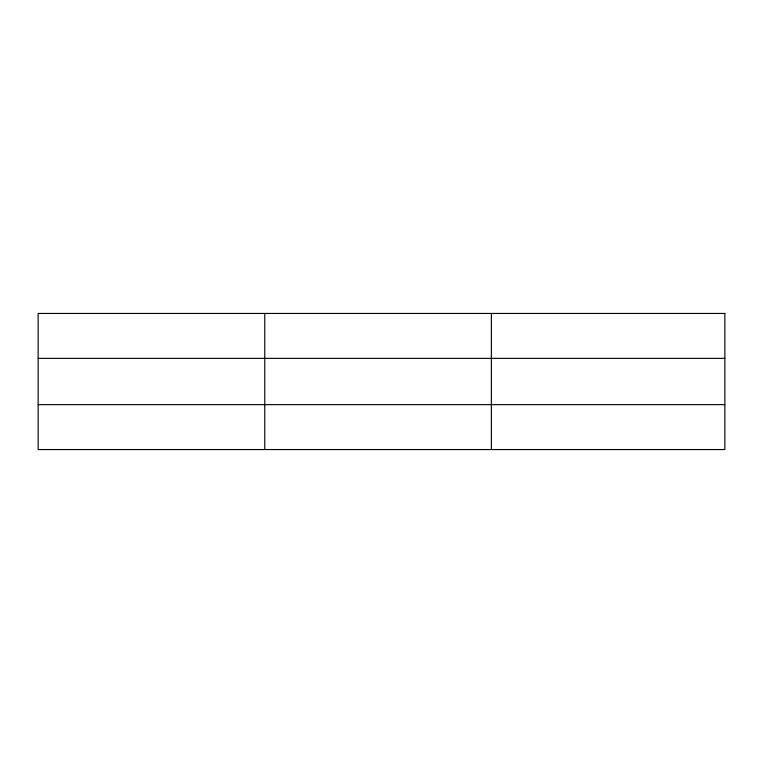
<?xml version="1.0" encoding="UTF-8"?>
<svg xmlns="http://www.w3.org/2000/svg" width="763" height="763" viewBox="0 0 763 763"><rect width="100%" height="100%" fill="white"/><g stroke="black" fill="none" stroke-linecap="round" stroke-linejoin="round"><path stroke-width="1.14" d="M264.761 449.55L264.761 313.45M491.372 449.55L491.372 313.45M38.15 358.362L724.85 358.362M38.15 404.638L724.85 404.638M724.85 313.45L38.15 313.45L38.15 449.55L724.85 449.55L724.85 313.45"/></g></svg>
